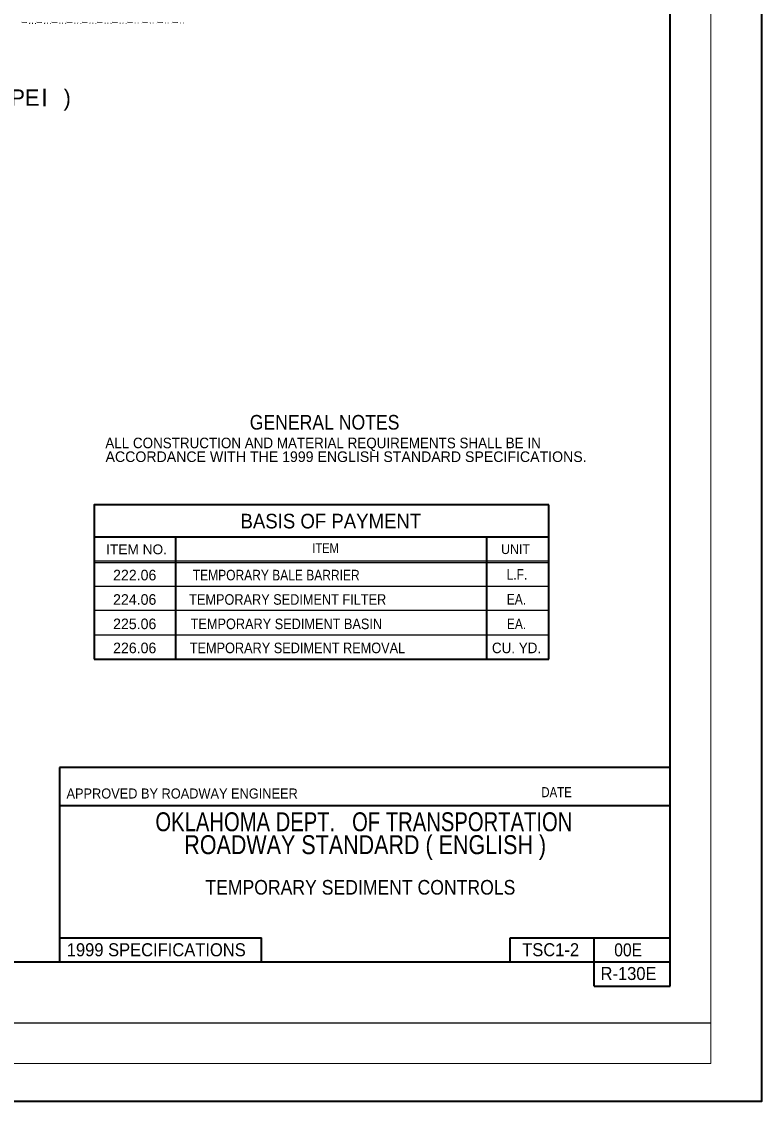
# Model space of a CAD drawing. Extents: x -120 to 879, y -38 to 233.
# Drawn here: x 787.9 to 879, y -38.3 to 94.5 of the extents above; entities that cross this region are included whole.
import ezdxf
from ezdxf.enums import TextEntityAlignment as Align

# ---------------------------------------------------------------- set-up
doc = ezdxf.new("R2010")
doc.units = 0
doc.header["$LTSCALE"] = 0.52
doc.layers.add('1', color=7, linetype='Continuous', lineweight=13)
doc.layers.add('60', color=7, linetype='Continuous', lineweight=25)

msp = doc.modelspace()

# ---------------------------------------------------------------- linework, layer by layer
at = {"layer": '1'}
for p, q in [((872.7477, -33.6698), (872.7477, 196.3394)), ((787.933, 94.3824), (788.5667, 94.3493)), ((788.8928, 94.2014), (788.9121, 94.324)), ((789.2406, 94.2027), (789.2552, 94.2963)), ((789.6235, 94.2042), (789.636, 94.2837)), ((789.7904, 94.3824), (790.4241, 94.3493)), ((790.7513, 94.2084), (790.7695, 94.324)), ((791.0991, 94.2097), (791.1127, 94.2963)), ((791.4821, 94.2112), (791.4934, 94.2837)), ((791.6478, 94.3824), (792.2815, 94.3493)), ((792.6099, 94.2155), (792.6269, 94.324)), ((792.9577, 94.2167), (792.9701, 94.2963)), ((793.3406, 94.2182), (793.3508, 94.2837)), ((793.5052, 94.3824), (794.1389, 94.3493)), ((794.4684, 94.2225), (794.4843, 94.324)), ((794.8162, 94.2238), (794.8275, 94.2963)), ((795.1991, 94.2253), (795.2083, 94.2837)), ((795.3627, 94.3824), (795.9963, 94.3493)), ((796.3269, 94.2295), (796.3417, 94.324)), ((796.6747, 94.2308), (796.6849, 94.2963)), ((797.0576, 94.2323), (797.0657, 94.2837)), ((797.2201, 94.3824), (797.8537, 94.3493)), ((798.1854, 94.2366), (798.1992, 94.324)), ((798.5332, 94.2379), (798.5423, 94.2963)), ((798.9162, 94.2393), (798.9231, 94.2837)), ((799.0775, 94.3824), (799.7112, 94.3493)), ((800.044, 94.2436), (800.0566, 94.324)), ((800.3917, 94.2449), (800.3997, 94.2963)), ((800.7747, 94.2463), (800.7805, 94.2837)), ((800.9349, 94.3824), (801.5686, 94.3493)), ((801.9025, 94.2507), (801.914, 94.324)), ((802.2502, 94.2519), (802.2572, 94.2963)), ((802.6332, 94.2534), (802.6379, 94.2837)), ((802.7923, 94.3824), (803.426, 94.3493)), ((803.761, 94.2577), (803.7714, 94.324)), ((804.1087, 94.259), (804.1146, 94.2963)), ((804.4917, 94.2604), (804.4953, 94.2837)), ((804.6497, 94.3824), (805.2834, 94.3493)), ((805.6195, 94.2647), (805.6288, 94.324)), ((805.9672, 94.266), (805.972, 94.2963)), ((806.3502, 94.2675), (806.3528, 94.2837)), ((806.5072, 94.3824), (807.1408, 94.3493)), ((807.4781, 94.2717), (807.4862, 94.324)), ((807.8257, 94.2731), (807.8294, 94.2963)), ((512.733, -33.6698), (872.7477, -33.6698))]:
    msp.add_line(p, q, dxfattribs=at)
at = {"layer": '1', "lineweight": 40}
for p, q in [((867.7471, -21.169), (867.7471, 183.8393)), ((852.8027, 16.0512), (852.8027, 35.0512)), ((796.8388, 16.0512), (852.8027, 16.0512)), ((792.5683, 2.7242), (792.5683, -21.169)), ((867.7471, 2.7242), (792.5683, 2.7242)), ((792.5683, -1.9233), (867.7471, -1.9233)), ((792.5683, -18.1901), (817.4429, -18.1901)), ((817.4429, -21.169), (817.4429, -18.1901)), ((848.0667, -21.169), (848.0667, -18.1901)), ((848.0667, -18.1901), (867.7471, -18.1901)), ((858.3942, -24.1478), (858.3942, -18.1901)), ((542.7342, -21.169), (867.7471, -21.169)), ((867.7471, -24.1478), (867.7471, -21.169)), ((858.3942, -24.1478), (867.7471, -24.1478))]:
    msp.add_line(p, q, dxfattribs=at)
at = {"layer": '1', "lineweight": 35}
for p, q in [((852.8027, 31.0512), (796.8388, 31.0512)), ((845.1226, 31.0512), (845.1226, 16.0512))]:
    msp.add_line(p, q, dxfattribs=at)
at = {"layer": '1', "lineweight": 25}
for p, q in [((796.8388, 28.1512), (852.8027, 28.1512)), ((796.8388, 27.9512), (852.8027, 27.9512)), ((852.8027, 22.0512), (796.8388, 22.0512)), ((796.8388, 19.0512), (852.8027, 19.0512)), ((527.7337, -28.6692), (872.7477, -28.6692))]:
    msp.add_line(p, q, dxfattribs=at)
at = {"layer": '1', "lineweight": 35}
msp.add_lwpolyline([(507.1516, 233.0296), (878.9717, 233.0296), (878.9717, -38.3201), (507.1516, -38.3201)], close=True, dxfattribs=at)
at = {"layer": '1', "lineweight": 40}
msp.add_lwpolyline([(852.8027, 35.0512), (796.8388, 35.0512), (796.8388, 16.0512)], dxfattribs=at)
at = {"layer": '1', "lineweight": 35}
msp.add_lwpolyline([(806.8388, 31.0512), (806.8388, 27.9512), (806.8388, 16.0512)], dxfattribs=at)
at = {"layer": '1', "lineweight": 25}
msp.add_lwpolyline([(796.8388, 25.0512), (806.8388, 25.0512), (852.8027, 25.0512)], dxfattribs=at)

# ---------------------------------------------------------------- texts
at = {"layer": '1'}
for s, height, p in [('SEDIMENT BASIN ( TYPE    )', 2, (776.072, 84.1202)), ('I', 2.2, (790.7409, 84.0341)), ('222.06', 1.3, (801.8388, 25.7512)), ('224.06', 1.3, (801.8388, 22.7512)), ('225.06', 1.3, (801.8388, 19.7512)), ('226.06', 1.3, (801.8388, 16.7949))]:
    msp.add_text(s, height=height, dxfattribs=at).set_placement(p, align=Align.CENTER)
for s, height, width, p in [('GENERAL NOTES', 1.8, 0.9, (825.2075, 44.291)), ('BASIS OF PAYMENT', 1.8, 0.95, (825.9798, 32.1394)), ('ITEM NO.', 1.2, 1.05, (802.068, 28.9677)), ('ITEM', 1.2, 0.85, (825.3283, 29.1237)), ('UNIT', 1.2, 0.95, (848.7057, 28.9877)), ('TEMPORARY BALE BARRIER', 1.3, 0.85, (819.2565, 25.7512)), ('L.F.', 1.3, 0.85, (848.8846, 25.8358)), ('TEMPORARY SEDIMENT FILTER', 1.3, 0.9, (820.668, 22.7512)), ('EA.', 1.3, 0.85, (848.8214, 22.7783)), ('TEMPORARY SEDIMENT BASIN', 1.3, 0.9, (820.5051, 19.7512)), ('EA.', 1.3, 0.85, (848.8336, 19.7512)), ('TEMPORARY SEDIMENT REMOVAL', 1.3, 0.9, (821.8682, 16.7949)), ('CU. YD.', 1.3, 0.95, (848.8335, 16.7949))]:
    msp.add_text(s, height=height, dxfattribs=dict(at, width=width)).set_placement(p, align=Align.CENTER)
for s, height, width, p in [('ALL CONSTRUCTION AND MATERIAL REQUIREMENTS SHALL BE IN', 1.3, 0.95, (798.2235, 41.9999)), ('APPROVED BY ROADWAY ENGINEER', 1.237, 0.95, (793.4433, -1.076)), ('DATE', 1.237, 0.85, (851.8822, -0.9112)), ('OKLAHOMA DEPT.   OF TRANSPORTATION', 2.327, 0.8, (804.3864, -5.0963)), ('ROADWAY STANDARD ( ENGLISH )', 2.327, 0.85, (807.9422, -7.9149)), ('1999 SPECIFICATIONS', 1.6, 0.95, (793.4767, -20.4731)), ('TSC1-2', 1.6, 0.95, (849.5292, -20.4656)), ('00E', 1.6, 0.9, (860.8539, -20.4841)), ('R-130E', 1.6, 0.95, (859.1706, -23.3924))]:
    msp.add_text(s, height=height, dxfattribs=dict(at, width=width)).set_placement(p)
msp.add_text('ACCORDANCE WITH THE 1999 ENGLISH STANDARD SPECIFICATIONS.', height=1.3, dxfattribs=at).set_placement((798.2492, 40.3083))
at = {"layer": '60', "width": 0.9}
msp.add_text('TEMPORARY SEDIMENT CONTROLS', height=1.8, dxfattribs=at).set_placement((829.6087, -12.8923), align=Align.CENTER)

doc.saveas('drawing.dxf')
